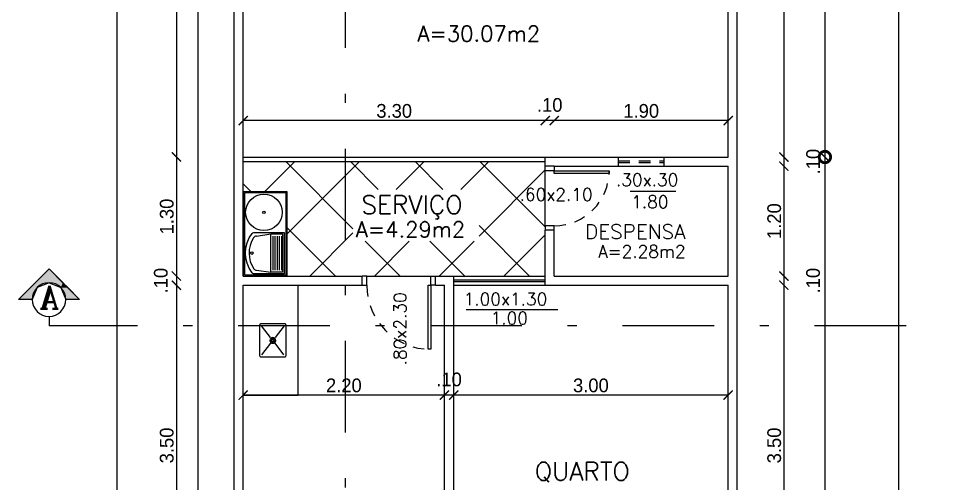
# Model space of a CAD drawing. Extents: x 1223 to 2114, y 507 to 973.
# Drawn here: x 1235.55 to 1245.61, y 550.99 to 556.07 of the extents above; entities that cross this region are included whole.
import ezdxf

# ---------------------------------------------------------------- set-up
doc = ezdxf.new("R2010")
doc.units = 0
doc.header["$MEASUREMENT"] = 0
doc.linetypes.add('DASHDOTX2', pattern=[2, 1, -0.5, 0, -0.5])
doc.linetypes.add('HIDDEN2', pattern=[0.1875, 0.125, -0.0625])
doc.layers.get('0').update_dxf_attribs({"linetype": 'CONTINUOUS'})
doc.layers.get('DEFPOINTS').update_dxf_attribs({"linetype": 'CONTINUOUS'})
for name, color, linetype in [('ARQ-COTAS', 4, 'CONTINUOUS'), ('BANHO_COZINHA', 7, 'CONTINUOUS'), ('DIVERSOS', 2, 'CONTINUOUS'), ('JANELAS', 8, 'CONTINUOUS'), ('JANELAS_EX', 4, 'CONTINUOUS'), ('JANELAS_INTERNO', 2, 'CONTINUOUS'), ('PAREDE', 2, 'CONTINUOUS'), ('PORTAS', 4, 'CONTINUOUS'), ('PROJECAO', 7, 'HIDDEN2'), ('REBAIXO', 8, 'CONTINUOUS')]:
    doc.layers.add(name, color=color, linetype=linetype)
doc.styles.add('PADRAO_TXT', font='romans.shx')
doc.styles.add('PADRAO_TXT2', font='romant', dxfattribs={"height": 0.6})
doc.dimstyles.new('1-100', dxfattribs={"dimtxt": 0.15, "dimasz": 0.1, "dimexe": 0.05, "dimexo": 0.1, "dimgap": 0.03, "dimtad": 1, "dimzin": 5, "dimdsep": 46, "dimtxsty": 'Standard', "dimblk": 'ARCHTICK', "dimcen": 0, "dimse1": 1, "dimse2": 1, "dimclrd": 256, "dimclre": 256, "dimclrt": 3, "dimadec": 0, "dimazin": 0, "dimtfac": 1, "dimtofl": 0, "dimtmove": 2, "dimatfit": 3, "dimldrblk": 'ARCHTICK', "dimfxl": 0, "dimtolj": 1, "dimarcsym": 0})

# ---------------------------------------------------------------- blocks, each defined once
blk = doc.blocks.new('_ArchTick')
at = {"color": 0, "linetype": 'ByBlock', "const_width": 0.15}
blk.add_lwpolyline([(-0.5, -0.5), (0.5, 0.5)], dxfattribs=at)
blk = doc.blocks.new('*D629')
at = {"layer": 'ARQ-COTAS', "lineweight": -2, "transparency": 16777216}
blk.add_line((1243.302, 554.956), (1241.402, 554.956), dxfattribs=at)
at = {"layer": 'DEFPOINTS', "color": 0, "transparency": 16777216}
for p in [(1241.402, 554.956), (1243.302, 554.558), (1241.402, 554.458)]:
    blk.add_point(p, dxfattribs=at)
at = {"layer": 'ARQ-COTAS', "lineweight": -2, "transparency": 16777216, "xscale": 0.1, "yscale": 0.1, "zscale": 0.1, "rotation": 180}
blk.add_blockref('_ArchTick', (1241.402, 554.956), dxfattribs=at)
at = {"layer": 'ARQ-COTAS', "lineweight": -2, "transparency": 16777216, "xscale": 0.1, "yscale": 0.1, "zscale": 0.1}
blk.add_blockref('_ArchTick', (1243.302, 554.956), dxfattribs=at)
at = {"layer": 'ARQ-COTAS', "color": 3, "transparency": 16777216, "insert": (1242.352, 555.061), "char_height": 0.15, "attachment_point": 5}
blk.add_mtext('\\A1;1.90', dxfattribs=at)
blk = doc.blocks.new('*D630')
at = {"layer": 'ARQ-COTAS', "lineweight": -2, "transparency": 16777216}
blk.add_line((1237.272, 554.558), (1237.272, 553.258), dxfattribs=at)
at = {"layer": 'DEFPOINTS', "color": 0, "transparency": 16777216}
for p in [(1242.952, 554.558), (1237.272, 553.258), (1242.952, 553.258)]:
    blk.add_point(p, dxfattribs=at)
at = {"layer": 'ARQ-COTAS', "lineweight": -2, "transparency": 16777216, "xscale": 0.1, "yscale": 0.1, "zscale": 0.1}
for p, rotation in [((1237.272, 554.558), 90), ((1237.272, 553.258), 270)]:
    blk.add_blockref('_ArchTick', p, dxfattribs=dict(at, rotation=rotation))
at = {"layer": 'ARQ-COTAS', "color": 3, "transparency": 16777216, "insert": (1237.167, 553.908), "char_height": 0.15, "attachment_point": 5, "rotation": 90}
blk.add_mtext('\\A1;1.30', dxfattribs=at)
blk = doc.blocks.new('*D631')
at = {"layer": 'ARQ-COTAS', "lineweight": -2, "transparency": 16777216}
blk.add_line((1237.272, 553.258), (1237.272, 553.158), dxfattribs=at)
at = {"layer": 'DEFPOINTS', "color": 0, "transparency": 16777216}
for p in [(1242.952, 553.258), (1237.272, 553.158), (1242.952, 553.158)]:
    blk.add_point(p, dxfattribs=at)
at = {"layer": 'ARQ-COTAS', "lineweight": -2, "transparency": 16777216, "xscale": 0.1, "yscale": 0.1, "zscale": 0.1}
for p, rotation in [((1237.272, 553.258), 90), ((1237.272, 553.158), 270)]:
    blk.add_blockref('_ArchTick', p, dxfattribs=dict(at, rotation=rotation))
at = {"layer": 'ARQ-COTAS', "color": 3, "transparency": 16777216, "insert": (1237.102, 553.208), "char_height": 0.15, "attachment_point": 5, "rotation": 90}
blk.add_mtext('\\A1;.10', dxfattribs=at)
blk = doc.blocks.new('*D632')
at = {"layer": 'ARQ-COTAS', "lineweight": -2, "transparency": 16777216}
blk.add_line((1243.302, 551.958), (1240.302, 551.958), dxfattribs=at)
at = {"layer": 'DEFPOINTS', "color": 0, "transparency": 16777216}
for p in [(1240.302, 551.958), (1240.302, 551.828), (1243.302, 551.828)]:
    blk.add_point(p, dxfattribs=at)
at = {"layer": 'ARQ-COTAS', "lineweight": -2, "transparency": 16777216, "xscale": 0.1, "yscale": 0.1, "zscale": 0.1, "rotation": 180}
blk.add_blockref('_ArchTick', (1240.302, 551.958), dxfattribs=at)
at = {"layer": 'ARQ-COTAS', "lineweight": -2, "transparency": 16777216, "xscale": 0.1, "yscale": 0.1, "zscale": 0.1}
blk.add_blockref('_ArchTick', (1243.302, 551.958), dxfattribs=at)
at = {"layer": 'ARQ-COTAS', "color": 3, "transparency": 16777216, "insert": (1241.802, 552.063), "char_height": 0.15, "attachment_point": 5}
blk.add_mtext('\\A1;3.00', dxfattribs=at)
blk = doc.blocks.new('*D644')
at = {"layer": 'ARQ-COTAS', "lineweight": -2, "transparency": 16777216}
blk.add_line((1237.272, 553.158), (1237.272, 549.658), dxfattribs=at)
at = {"layer": 'DEFPOINTS', "color": 0, "transparency": 16777216}
for p in [(1242.952, 553.158), (1237.272, 549.658), (1242.952, 549.658)]:
    blk.add_point(p, dxfattribs=at)
at = {"layer": 'ARQ-COTAS', "lineweight": -2, "transparency": 16777216, "xscale": 0.1, "yscale": 0.1, "zscale": 0.1}
for p, rotation in [((1237.272, 553.158), 90), ((1237.272, 549.658), 270)]:
    blk.add_blockref('_ArchTick', p, dxfattribs=dict(at, rotation=rotation))
at = {"layer": 'ARQ-COTAS', "color": 3, "transparency": 16777216, "insert": (1237.167, 551.408), "char_height": 0.15, "attachment_point": 5, "rotation": 90}
blk.add_mtext('\\A1;3.50', dxfattribs=at)
blk = doc.blocks.new('_DOTSMALL')
at = {"color": 0, "linetype": 'ByBlock', "const_width": 0.5}
blk.add_lwpolyline([(-0.0625, 0, 1), (0.0625, 0, 1)], format="xyb", close=True, dxfattribs=at)
blk = doc.blocks.new('*D652')
at = {"layer": 'ARQ-COTAS', "lineweight": -2, "transparency": 16777216}
blk.add_line((1243.911, 553.158), (1243.911, 549.658), dxfattribs=at)
at = {"layer": 'DEFPOINTS', "color": 0, "transparency": 16777216}
for p in [(1243.46, 553.158), (1243.287, 549.658), (1243.911, 549.658)]:
    blk.add_point(p, dxfattribs=at)
at = {"layer": 'ARQ-COTAS', "lineweight": -2, "transparency": 16777216, "xscale": 0.1, "yscale": 0.1, "zscale": 0.1}
for p, rotation in [((1243.911, 553.158), 90), ((1243.911, 549.658), 270)]:
    blk.add_blockref('_ArchTick', p, dxfattribs=dict(at, rotation=rotation))
at = {"layer": 'ARQ-COTAS', "color": 3, "transparency": 16777216, "insert": (1243.806, 551.408), "char_height": 0.15, "attachment_point": 5, "rotation": 90}
blk.add_mtext('\\A1;3.50', dxfattribs=at)
blk = doc.blocks.new('*D656')
at = {"layer": 'ARQ-COTAS', "lineweight": -2, "transparency": 16777216}
blk.add_line((1243.911, 554.558), (1243.911, 554.458), dxfattribs=at)
at = {"layer": 'DEFPOINTS', "color": 0, "transparency": 16777216}
for p in [(1243.11, 554.558), (1243.11, 554.458), (1243.911, 554.458)]:
    blk.add_point(p, dxfattribs=at)
at = {"layer": 'ARQ-COTAS', "lineweight": -2, "transparency": 16777216, "xscale": 0.1, "yscale": 0.1, "zscale": 0.1}
for p, rotation in [((1243.911, 554.558), 90), ((1243.911, 554.458), 270)]:
    blk.add_blockref('_ArchTick', p, dxfattribs=dict(at, rotation=rotation))
at = {"layer": 'ARQ-COTAS', "color": 3, "transparency": 16777216, "insert": (1244.231, 554.508), "char_height": 0.15, "attachment_point": 5, "rotation": 90}
blk.add_mtext('\\A1;.10', dxfattribs=at)
blk = doc.blocks.new('*D657')
at = {"layer": 'ARQ-COTAS', "lineweight": -2, "transparency": 16777216}
blk.add_line((1243.911, 554.458), (1243.911, 553.258), dxfattribs=at)
at = {"layer": 'DEFPOINTS', "color": 0, "transparency": 16777216}
for p in [(1243.11, 554.458), (1243.46, 553.258), (1243.911, 553.258)]:
    blk.add_point(p, dxfattribs=at)
at = {"layer": 'ARQ-COTAS', "lineweight": -2, "transparency": 16777216, "xscale": 0.1, "yscale": 0.1, "zscale": 0.1}
for p, rotation in [((1243.911, 554.458), 90), ((1243.911, 553.258), 270)]:
    blk.add_blockref('_ArchTick', p, dxfattribs=dict(at, rotation=rotation))
at = {"layer": 'ARQ-COTAS', "color": 3, "transparency": 16777216, "insert": (1243.806, 553.858), "char_height": 0.15, "attachment_point": 5, "rotation": 90}
blk.add_mtext('\\A1;1.20', dxfattribs=at)
blk = doc.blocks.new('*D658')
at = {"layer": 'ARQ-COTAS', "lineweight": -2, "transparency": 16777216}
blk.add_line((1243.911, 553.258), (1243.911, 553.158), dxfattribs=at)
at = {"layer": 'DEFPOINTS', "color": 0, "transparency": 16777216}
for p in [(1243.46, 553.258), (1243.46, 553.158), (1243.911, 553.158)]:
    blk.add_point(p, dxfattribs=at)
at = {"layer": 'ARQ-COTAS', "lineweight": -2, "transparency": 16777216, "xscale": 0.1, "yscale": 0.1, "zscale": 0.1}
for p, rotation in [((1243.911, 553.258), 90), ((1243.911, 553.158), 270)]:
    blk.add_blockref('_ArchTick', p, dxfattribs=dict(at, rotation=rotation))
at = {"layer": 'ARQ-COTAS', "color": 3, "transparency": 16777216, "insert": (1244.231, 553.208), "char_height": 0.15, "attachment_point": 5, "rotation": 90}
blk.add_mtext('\\A1;.10', dxfattribs=at)
blk = doc.blocks.new('*D659')
at = {"layer": 'ARQ-COTAS', "lineweight": -2, "transparency": 16777216}
blk.add_line((1241.402, 554.956), (1241.302, 554.956), dxfattribs=at)
at = {"layer": 'DEFPOINTS', "color": 0, "transparency": 16777216}
for p in [(1241.302, 554.956), (1241.302, 554.558), (1241.402, 554.458)]:
    blk.add_point(p, dxfattribs=at)
at = {"layer": 'ARQ-COTAS', "lineweight": -2, "transparency": 16777216, "xscale": 0.1, "yscale": 0.1, "zscale": 0.1, "rotation": 180}
blk.add_blockref('_ArchTick', (1241.302, 554.956), dxfattribs=at)
at = {"layer": 'ARQ-COTAS', "lineweight": -2, "transparency": 16777216, "xscale": 0.1, "yscale": 0.1, "zscale": 0.1}
blk.add_blockref('_ArchTick', (1241.402, 554.956), dxfattribs=at)
at = {"layer": 'ARQ-COTAS', "color": 3, "transparency": 16777216, "insert": (1241.352, 555.126), "char_height": 0.15, "attachment_point": 5}
blk.add_mtext('\\A1;.10', dxfattribs=at)
blk = doc.blocks.new('*D660')
at = {"layer": 'ARQ-COTAS', "lineweight": -2, "transparency": 16777216}
blk.add_line((1241.302, 554.956), (1238.002, 554.956), dxfattribs=at)
at = {"layer": 'DEFPOINTS', "color": 0, "transparency": 16777216}
for p in [(1238.002, 554.956), (1238.002, 554.915), (1241.302, 554.558)]:
    blk.add_point(p, dxfattribs=at)
at = {"layer": 'ARQ-COTAS', "lineweight": -2, "transparency": 16777216, "xscale": 0.1, "yscale": 0.1, "zscale": 0.1, "rotation": 180}
blk.add_blockref('_ArchTick', (1238.002, 554.956), dxfattribs=at)
at = {"layer": 'ARQ-COTAS', "lineweight": -2, "transparency": 16777216, "xscale": 0.1, "yscale": 0.1, "zscale": 0.1}
blk.add_blockref('_ArchTick', (1241.302, 554.956), dxfattribs=at)
at = {"layer": 'ARQ-COTAS', "color": 3, "transparency": 16777216, "insert": (1239.652, 555.061), "char_height": 0.15, "attachment_point": 5}
blk.add_mtext('\\A1;3.30', dxfattribs=at)
blk = doc.blocks.new('*D675')
at = {"layer": 'ARQ-COTAS', "lineweight": -2, "transparency": 16777216}
blk.add_line((1240.202, 551.958), (1238.002, 551.958), dxfattribs=at)
at = {"layer": 'DEFPOINTS', "color": 0, "transparency": 16777216}
for p in [(1238.002, 551.958), (1238.002, 551.651), (1240.202, 551.651)]:
    blk.add_point(p, dxfattribs=at)
at = {"layer": 'ARQ-COTAS', "lineweight": -2, "transparency": 16777216, "xscale": 0.1, "yscale": 0.1, "zscale": 0.1, "rotation": 180}
blk.add_blockref('_ArchTick', (1238.002, 551.958), dxfattribs=at)
at = {"layer": 'ARQ-COTAS', "lineweight": -2, "transparency": 16777216, "xscale": 0.1, "yscale": 0.1, "zscale": 0.1}
blk.add_blockref('_ArchTick', (1240.202, 551.958), dxfattribs=at)
at = {"layer": 'ARQ-COTAS', "color": 3, "transparency": 16777216, "insert": (1239.102, 552.063), "char_height": 0.15, "attachment_point": 5}
blk.add_mtext('\\A1;2.20', dxfattribs=at)
blk = doc.blocks.new('*X232')
at = {"color": 0}
for p, q in [((1584.189, 554.178), (1584.519, 554.508)), ((1585.155, 553.775), (1584.421, 554.508)), ((1584.437, 553.719), (1585.226, 554.508)), ((1585.433, 554.204), (1585.128, 554.508)), ((1585.629, 554.204), (1585.933, 554.508)), ((1586.14, 554.204), (1585.835, 554.508)), ((1586.336, 554.204), (1586.641, 554.508)), ((1586.535, 553.695), (1587.257, 554.417)), ((1587.257, 553.794), (1586.542, 554.508)), ((1587.257, 554.501), (1587.25, 554.508)), ((1584.044, 554.178), (1583.957, 554.265)), ((1587.085, 553.258), (1586.535, 553.809)), ((1584.964, 553.258), (1584.437, 553.785)), ((1584.683, 553.258), (1585.155, 553.729)), ((1586.805, 553.258), (1587.257, 553.71)), ((1585.671, 553.258), (1585.29, 553.64)), ((1585.391, 553.258), (1585.772, 553.64)), ((1586.378, 553.258), (1585.997, 553.64)), ((1586.098, 553.258), (1586.479, 553.64))]:
    blk.add_line(p, q, dxfattribs=at)
blk = doc.blocks.new('*D676')
at = {"layer": 'ARQ-COTAS', "lineweight": -2, "transparency": 16777216}
blk.add_line((1240.302, 551.958), (1240.202, 551.958), dxfattribs=at)
at = {"layer": 'DEFPOINTS', "color": 0, "transparency": 16777216}
for p in [(1240.202, 551.958), (1240.302, 551.828), (1240.202, 551.651)]:
    blk.add_point(p, dxfattribs=at)
at = {"layer": 'ARQ-COTAS', "lineweight": -2, "transparency": 16777216, "xscale": 0.1, "yscale": 0.1, "zscale": 0.1, "rotation": 180}
blk.add_blockref('_ArchTick', (1240.202, 551.958), dxfattribs=at)
at = {"layer": 'ARQ-COTAS', "lineweight": -2, "transparency": 16777216, "xscale": 0.1, "yscale": 0.1, "zscale": 0.1}
blk.add_blockref('_ArchTick', (1240.302, 551.958), dxfattribs=at)
at = {"layer": 'ARQ-COTAS', "color": 3, "transparency": 16777216, "insert": (1240.252, 552.128), "char_height": 0.15, "attachment_point": 5}
blk.add_mtext('\\A1;.10', dxfattribs=at)
blk = doc.blocks.new('CUBA1')
at = {"layer": 'BANHO_COZINHA'}
for p, q in [((-0.039, 0.03), (-0.199, 0.154)), ((0.039, 0.03), (0.199, 0.154)), ((-0.199, -0.154), (-0.039, -0.03)), ((0.196, -0.151), (0.039, -0.03))]:
    blk.add_line(p, q, dxfattribs=at)
blk.add_lwpolyline([(-0.049, -0.181), (-0.208, -0.181, -0.414214), (-0.226, -0.163), (-0.226, 0.163, -0.414214), (-0.208, 0.181), (0.208, 0.181, -0.414214), (0.226, 0.163), (0.226, -0.163, -0.414214), (0.208, -0.181), (-0.049, -0.181)], format="xyb", dxfattribs=at)
for radius in [0.0391, 0.024, 0.0147]:
    blk.add_circle((0, 0), radius, dxfattribs=at)
blk = doc.blocks.new('TANQUE2')
at = {"layer": 'BANHO_COZINHA'}
for p, q in [((-0.494, -0.182), (-0.524, -0.377)), ((-0.029, -0.182), (0.001, -0.377)), ((-0.524, -0.377), (0.001, -0.377)), ((-0.493, -0.407), (-0.029, -0.407)), ((-0.493, -0.437), (-0.029, -0.437)), ((-0.493, -0.467), (-0.029, -0.467)), ((-0.493, -0.497), (-0.029, -0.497)), ((-0.493, -0.527), (-0.029, -0.527))]:
    blk.add_line(p, q, dxfattribs=at)
for points in [[(-0.575, -0.6), (0.575, -0.6), (0.575, 0), (-0.575, 0)], [(0.56, -0.015), (-0.56, -0.015), (-0.56, -0.585), (0.56, -0.585)]]:
    blk.add_lwpolyline(points, close=True, dxfattribs=at)
blk.add_lwpolyline([(-0.544, -0.141, -0.153737), (-0.529, -0.12, -0.338906), (0.007, -0.12, -0.256007), (0.021, -0.145), (0.021, -0.557), (-0.544, -0.557)], format="xyb", close=True, dxfattribs=at)
blk.add_lwpolyline([(0.001, -0.377), (0.001, -0.537), (-0.524, -0.537), (-0.524, -0.377, -0.125189)], format="xyb", dxfattribs=at)
for centre, radius in [((-0.261, -0.118), 0.0177), ((0.295, -0.283), 0.25), ((0.295, -0.283), 0.0177)]:
    blk.add_circle(centre, radius, dxfattribs=at)
for centre, radius, start, end in [((-0.261, -0.47), 0.391, 57.7458, 123.7499), ((-0.444, -0.182), 0.05, 132.7383, 180), ((-0.079, -0.182), 0.05, 0, 57.7458)]:
    blk.add_arc(centre, radius, start, end, dxfattribs=at)
blk = doc.blocks.new('*U11')
at = {"layer": 'DIVERSOS', "linetype": 'Continuous'}
for p, q in [((0, 0.334), (-0.15, 0.184)), ((0.15, 0.184), (0, 0.334)), ((-0.204, 0.13), (-0.334, 0)), ((-0.15, 0.184), (-0.204, 0.13)), ((-0.13, 0.13), (-0.184, 0)), ((0, 0.184), (-0.13, 0.13)), ((0, 0.184), (0.13, 0.13)), ((0.13, 0.13), (0.184, 0)), ((0.15, 0.184), (0.204, 0.13)), ((0.204, 0.13), (0.334, 0))]:
    blk.add_line(p, q, dxfattribs=at)
for points in [[(0, 0.334), (-0.15, 0.184), (0.15, 0.184)], [(-0.204, 0.13), (-0.334, 0), (-0.184, 0)], [(-0.15, 0.184), (-0.204, 0.13), (-0.13, 0.13)], [(0, 0.184), (0.13, 0.13), (0.204, 0.13)], [(0.13, 0.13), (0.184, 0), (0.334, 0)]]:
    blk.add_solid(points, dxfattribs=at)
at = {"layer": 'DIVERSOS', "linetype": 'Continuous', "extrusion": (0, 0, -1)}
for points in [[(0.204, 0.13), (0.13, 0.13), (0.184, 0)], [(0.15, 0.184), (0, 0.184), (0.13, 0.13)], [(0, 0.184), (-0.15, 0.184), (-0.204, 0.13)], [(-0.13, 0.13), (-0.204, 0.13), (-0.334, 0)]]:
    blk.add_solid(points, dxfattribs=at)
blk = doc.blocks.new('CORTE_A')
at = {"layer": 'DIVERSOS'}
for p, q in [((-0.334, 0), (0, 0.334)), ((0, 0.334), (0.334, 0)), ((-0.334, 0), (-0.184, 0)), ((0.184, 0), (0.334, 0))]:
    blk.add_line(p, q, dxfattribs=at)
blk.add_circle((0, 0), 0.184, dxfattribs=at)
at = {"layer": 'DIVERSOS', "linetype": 'Continuous'}
blk.add_blockref('*U11', (0, 0), dxfattribs=at)
at = {"layer": 'DIVERSOS', "style": 'PADRAO_TXT2'}
blk.add_text('A', height=0.25, dxfattribs=at).set_placement((-0.112, -0.102))
blk = doc.blocks.new('*D685')
at = {"layer": 'ARQ-COTAS', "lineweight": -2, "transparency": 16777216}
blk.add_line((1244.357, 554.558), (1244.357, 537.258), dxfattribs=at)
at = {"layer": 'DEFPOINTS', "color": 0, "transparency": 16777216}
for p in [(1243.302, 554.558), (1243.402, 537.258), (1244.357, 537.258)]:
    blk.add_point(p, dxfattribs=at)
at = {"layer": 'ARQ-COTAS', "lineweight": -2, "transparency": 16777216, "xscale": 0.1, "yscale": 0.1, "zscale": 0.1}
for p, rotation in [((1244.357, 554.558), 90), ((1244.357, 537.258), 270)]:
    blk.add_blockref('_ArchTick', p, dxfattribs=dict(at, rotation=rotation))
at = {"layer": 'ARQ-COTAS', "color": 3, "transparency": 16777216, "insert": (1244.252, 545.908), "char_height": 0.15, "attachment_point": 5, "rotation": 90}
blk.add_mtext('\\A1;17.30', dxfattribs=at)
blk = doc.blocks.new('*D686')
at = {"layer": 'ARQ-COTAS', "lineweight": -2, "transparency": 16777216}
blk.add_line((1243.911, 559.688), (1243.911, 554.558), dxfattribs=at)
at = {"layer": 'DEFPOINTS', "color": 0, "transparency": 16777216}
for p in [(1243.46, 559.688), (1243.46, 554.558), (1243.911, 554.558)]:
    blk.add_point(p, dxfattribs=at)
at = {"layer": 'ARQ-COTAS', "lineweight": -2, "transparency": 16777216, "xscale": 0.1, "yscale": 0.1, "zscale": 0.1}
for p, rotation in [((1243.911, 559.688), 90), ((1243.911, 554.558), 270)]:
    blk.add_blockref('_ArchTick', p, dxfattribs=dict(at, rotation=rotation))
at = {"layer": 'ARQ-COTAS', "color": 3, "transparency": 16777216, "insert": (1243.806, 557.123), "char_height": 0.15, "attachment_point": 5, "rotation": 90}
blk.add_mtext('\\A1;5.13', dxfattribs=at)
blk = doc.blocks.new('*D687')
at = {"layer": 'ARQ-COTAS', "lineweight": -2, "transparency": 16777216}
blk.add_line((1244.359, 559.788), (1244.359, 554.558), dxfattribs=at)
at = {"layer": 'DEFPOINTS', "color": 0, "transparency": 16777216}
for p in [(1243.911, 559.788), (1243.909, 554.558), (1244.359, 554.558)]:
    blk.add_point(p, dxfattribs=at)
at = {"layer": 'ARQ-COTAS', "lineweight": -2, "transparency": 16777216, "xscale": 0.1, "yscale": 0.1, "zscale": 0.1}
for p, rotation in [((1244.359, 559.788), 90), ((1244.359, 554.558), 270)]:
    blk.add_blockref('_ArchTick', p, dxfattribs=dict(at, rotation=rotation))
at = {"layer": 'ARQ-COTAS', "color": 3, "transparency": 16777216, "insert": (1244.254, 557.173), "char_height": 0.15, "attachment_point": 5, "rotation": 90}
blk.add_mtext('\\A1;5.23', dxfattribs=at)
blk = doc.blocks.new('*D691')
at = {"layer": 'ARQ-COTAS', "lineweight": -2, "transparency": 16777216}
blk.add_line((1237.272, 560.218), (1237.272, 554.558), dxfattribs=at)
at = {"layer": 'DEFPOINTS', "color": 0, "transparency": 16777216}
for p in [(1238.002, 560.218), (1237.272, 554.558), (1238.002, 554.558)]:
    blk.add_point(p, dxfattribs=at)
at = {"layer": 'ARQ-COTAS', "lineweight": -2, "transparency": 16777216, "xscale": 0.1, "yscale": 0.1, "zscale": 0.1}
for p, rotation in [((1237.272, 560.218), 90), ((1237.272, 554.558), 270)]:
    blk.add_blockref('_ArchTick', p, dxfattribs=dict(at, rotation=rotation))
at = {"layer": 'ARQ-COTAS', "color": 3, "transparency": 16777216, "insert": (1237.167, 557.388), "char_height": 0.15, "attachment_point": 5, "rotation": 90}
blk.add_mtext('\\A1;5.66', dxfattribs=at)
blk = doc.blocks.new('*D692')
at = {"layer": 'ARQ-COTAS', "lineweight": -2, "transparency": 16777216}
blk.add_line((1245.169, 531.158), (1245.169, 559.808), dxfattribs=at)
at = {"layer": 'DEFPOINTS', "color": 0, "transparency": 16777216}
for p in [(1243.402, 559.808), (1245.169, 559.808), (1243.402, 531.158)]:
    blk.add_point(p, dxfattribs=at)
at = {"layer": 'ARQ-COTAS', "lineweight": -2, "transparency": 16777216, "xscale": 0.1, "yscale": 0.1, "zscale": 0.1}
for p, rotation in [((1245.169, 559.808), 90), ((1245.169, 531.158), 270)]:
    blk.add_blockref('_ArchTick', p, dxfattribs=dict(at, rotation=rotation))
at = {"layer": 'ARQ-COTAS', "color": 3, "transparency": 16777216, "insert": (1245.064, 545.483), "char_height": 0.15, "attachment_point": 5, "rotation": 90}
blk.add_mtext('\\A1;28.65', dxfattribs=at)
blk = doc.blocks.new('*D693')
at = {"layer": 'ARQ-COTAS', "lineweight": -2, "transparency": 16777216}
blk.add_line((1236.62, 560.328), (1236.62, 531.158), dxfattribs=at)
at = {"layer": 'DEFPOINTS', "color": 0, "transparency": 16777216}
for p in [(1237.902, 560.328), (1236.62, 531.158), (1237.902, 531.158)]:
    blk.add_point(p, dxfattribs=at)
at = {"layer": 'ARQ-COTAS', "lineweight": -2, "transparency": 16777216, "xscale": 0.1, "yscale": 0.1, "zscale": 0.1}
for p, rotation in [((1236.62, 560.328), 90), ((1236.62, 531.158), 270)]:
    blk.add_blockref('_ArchTick', p, dxfattribs=dict(at, rotation=rotation))
at = {"layer": 'ARQ-COTAS', "color": 3, "transparency": 16777216, "insert": (1236.515, 545.743), "char_height": 0.15, "attachment_point": 5, "rotation": 90}
blk.add_mtext('\\A1;29.17', dxfattribs=at)

msp = doc.modelspace()

# ---------------------------------------------------------------- linework, layer by layer
at = {"layer": 'JANELAS'}
for p, q in [((1238.00229, 554.55811), (1241.30229, 554.55811)), ((1242.10229, 554.55811), (1242.60229, 554.55811)), ((1238.00229, 554.50811), (1241.30229, 554.50811)), ((1242.10229, 554.45811), (1242.60229, 554.45811)), ((1242.2312, 554.18406), (1242.7312, 554.18406)), ((1240.30229, 553.21811), (1241.30229, 553.21811)), ((1238.60229, 551.95811), (1238.60229, 553.15811)), ((1240.30229, 553.19811), (1241.30229, 553.19811)), ((1240.43948, 552.89441), (1241.43948, 552.89441)), ((1238.00229, 551.95811), (1238.60229, 551.95811))]:
    msp.add_line(p, q, dxfattribs=at)
at = {"layer": 'JANELAS_EX'}
for p, q in [((1240.30229, 553.25811), (1241.30229, 553.25811)), ((1240.30229, 553.15811), (1241.30229, 553.15811))]:
    msp.add_line(p, q, dxfattribs=at)
at = {"layer": 'JANELAS_INTERNO'}
msp.add_line((1237.51129, 531.15811), (1237.51129, 560.32811), dxfattribs=at)
at = {"layer": 'PAREDE'}
for p, q in [((1237.90229, 531.15811), (1237.90229, 560.32811)), ((1238.00229, 553.25811), (1238.00229, 560.21761)), ((1243.40229, 531.15811), (1243.40229, 559.80811)), ((1243.30229, 554.55811), (1243.30229, 559.71712)), ((1241.30229, 554.55811), (1242.10229, 554.55811)), ((1241.30229, 554.45811), (1241.30229, 554.55811)), ((1242.10229, 554.45811), (1242.10229, 554.55811)), ((1242.60229, 554.55811), (1243.30229, 554.55811)), ((1242.60229, 554.45811), (1242.60229, 554.55811)), ((1241.40229, 554.45811), (1241.30229, 554.45811)), ((1241.40229, 554.45811), (1242.10229, 554.45811)), ((1242.60229, 554.45811), (1243.30229, 554.45811)), ((1243.30229, 553.25811), (1243.30229, 554.45811)), ((1241.30229, 553.15811), (1241.30229, 553.75811)), ((1241.40229, 553.75811), (1241.30229, 553.75811)), ((1241.40229, 553.25811), (1241.40229, 553.75811)), ((1238.00229, 553.25811), (1239.30229, 553.25811)), ((1239.30229, 553.15811), (1239.30229, 553.25811)), ((1240.10229, 553.25811), (1240.30229, 553.25811)), ((1240.10229, 553.15811), (1240.10229, 553.25811)), ((1240.30229, 549.65811), (1240.30229, 553.25811)), ((1241.40229, 553.25811), (1243.30229, 553.25811)), ((1238.00229, 543.95811), (1238.00229, 553.15811)), ((1238.00229, 553.15811), (1239.30229, 553.15811)), ((1240.10229, 553.15811), (1240.20229, 553.15811)), ((1240.20229, 549.55811), (1240.20229, 553.15811)), ((1241.30229, 553.15811), (1243.30229, 553.15811)), ((1243.30229, 549.65811), (1243.30229, 553.15811))]:
    msp.add_line(p, q, dxfattribs=at)
at = {"layer": 'PORTAS'}
for points in [[(1241.40229, 554.45811), (1241.40229, 554.40811), (1241.30229, 554.40811), (1241.30229, 554.45811)], [(1241.40229, 553.75811), (1241.40229, 553.80811), (1241.30229, 553.80811), (1241.30229, 553.75811)], [(1239.30229, 553.15811), (1239.35229, 553.15811), (1239.35229, 553.25811), (1239.30229, 553.25811)], [(1240.10229, 553.15811), (1240.05229, 553.15811), (1240.05229, 553.25811), (1240.10229, 553.25811)]]:
    msp.add_lwpolyline(points, dxfattribs=at)
for points in [[(1241.40229, 554.40811), (1242.00229, 554.40811), (1242.00229, 554.37811), (1241.40229, 554.37811)], [(1240.05229, 553.15811), (1240.05229, 552.45811), (1240.02229, 552.45811), (1240.02229, 553.15811)]]:
    msp.add_lwpolyline(points, close=True, dxfattribs=at)
at = {"layer": 'PROJECAO', "linetype": 'DASHDOTX2'}
for p, q in [((1239.11467, 560.94905), (1239.11467, 527.03538)), ((1257.84744, 552.71567), (1235.8795, 552.71567))]:
    msp.add_line(p, q, dxfattribs=at)
at = {"layer": 'PROJECAO'}
for p, q in [((1242.10229, 554.51811), (1242.60229, 554.51811)), ((1242.10229, 554.49811), (1242.60229, 554.49811)), ((1235.8795, 552.81761), (1235.8795, 552.71567))]:
    msp.add_line(p, q, dxfattribs=at)
for centre, radius, start, end in [((1241.40229, 554.40811), 0.6, 270, 0), ((1240.05229, 553.15811), 0.7, 180, 270)]:
    msp.add_arc(centre, radius, start, end, dxfattribs=at)
at = {"layer": 'REBAIXO'}
for p, q in [((1241.30229, 553.80811), (1241.30229, 554.40811)), ((1239.35229, 553.25811), (1240.05229, 553.25811))]:
    msp.add_line(p, q, dxfattribs=at)

# ---------------------------------------------------------------- block references
at = {"color": 7, "xscale": -0.25, "yscale": 0.25, "zscale": 0.25, "rotation": 90}
msp.add_blockref('_DOTSMALL', (1244.35948, 554.55811), dxfattribs=at)
at = {"layer": 'JANELAS', "linetype": 'Continuous'}
msp.add_blockref('*X232', (-345.95453, 0), dxfattribs=at)
at = {"layer": 'PAREDE', "color": 7, "xscale": -0.25, "yscale": 0.25, "zscale": 0.25, "rotation": 270}
msp.add_blockref('_DOTSMALL', (1244.35948, 554.55811), dxfattribs=at)
at = {"layer": 'PAREDE', "yscale": 0.7999999999999546}
for name, p, xscale, zscale, rotation in [('TANQUE2', (1238.00229, 553.71811), 0.7999999999999546, 0.7999999999999546, 90.00000000000001), ('CUBA1', (1238.32586, 552.55517), -0.7999999999999546, 0.8, 90)]:
    msp.add_blockref(name, p, dxfattribs=dict(at, xscale=xscale, zscale=zscale, rotation=rotation))
at = {"layer": 'REBAIXO', "xscale": -1}
msp.add_blockref('CORTE_A', (1235.8795, 553.00182), dxfattribs=at)

# ---------------------------------------------------------------- texts
at = {"layer": 'JANELAS', "style": 'PADRAO_TXT'}
for s, p in [('.30x.30', (1242.07614, 554.24119)), ('.60x2.10', (1241.0225, 554.08095)), ('1.80', (1242.24196, 554.00015)), ('A=2.28m2', (1241.88113, 553.45885)), ('1.00x1.30', (1240.41063, 552.939)), ('1.00', (1240.70524, 552.73159))]:
    msp.add_text(s, height=0.136, dxfattribs=at).set_placement(p)
msp.add_text('.80x2.30', height=0.136, rotation=90, dxfattribs=at).set_placement((1239.78462, 552.28263))
at = {"layer": 'PAREDE', "style": 'PADRAO_TXT'}
for s, height, p in [('SERVIÇO', 0.2, (1239.29336, 553.93717)), ('DESPENSA', 0.16, (1241.73758, 553.66285)), ('QUARTO', 0.2, (1241.18948, 551.0258))]:
    msp.add_text(s, height=height, dxfattribs=at).set_placement(p)
at = {"layer": 'REBAIXO', "style": 'PADRAO_TXT'}
for s, p in [('A=30.07m2', (1239.906, 555.82048)), ('A=4.29m2', (1239.2344, 553.68217))]:
    msp.add_text(s, height=0.17, dxfattribs=at).set_placement(p)

# ---------------------------------------------------------------- dimensions: what is measured, and where the dimension line sits
at = {"layer": 'ARQ-COTAS'}
for p1, p2, distance, picture, middle in [((1237.90229, 560.32811), (1237.90229, 531.15811), -1.28276, '*D693', (1236.51453, 545.74311)), ((1243.40229, 531.15811), (1243.40229, 559.80811), -1.76664, '*D692', (1245.06393, 545.48311))]:
    dim = msp.add_aligned_dim(p1=p1, p2=p2, distance=distance, dimstyle='1-100', dxfattribs=at)
    dim.commit()
    dim.dimension.update_dxf_attribs({"geometry": picture, "text_midpoint": middle})
for base, p1, p2, angle, picture, middle in [((1237.27184, 554.55811), (1238.00229, 560.21761), (1238.00229, 554.55811), 90, '*D691', (1237.16684, 557.38786)), ((1244.35948, 554.55811), (1243.91108, 559.78812), (1243.90856, 554.55811), 90, '*D687', (1244.25448, 557.17311)), ((1243.91108, 554.55811), (1243.46016, 559.68761), (1243.46016, 554.55811), 90, '*D686', (1243.80608, 557.12286)), ((1241.30229, 554.95592), (1241.40229, 554.45811), (1241.30229, 554.55811), 180, '*D659', (1241.35229, 555.12592)), ((1238.00229, 554.95592), (1241.30229, 554.55811), (1238.00229, 554.91529), 180, '*D660', (1239.65229, 555.06092)), ((1241.40229, 554.95592), (1243.30229, 554.55811), (1241.40229, 554.45811), 180, '*D629', (1242.35229, 555.06092)), ((1237.27184, 553.25811), (1242.95229, 554.55811), (1242.95229, 553.25811), 90, '*D630', (1237.16684, 553.90811)), ((1243.91108, 554.45811), (1243.11016, 554.55811), (1243.11016, 554.45811), 90, '*D656', (1244.23108, 554.50811)), ((1244.35721, 537.25811), (1243.30229, 554.55811), (1243.40229, 537.25811), 90, '*D685', (1244.25221, 545.90811)), ((1243.91108, 553.25811), (1243.11016, 554.45811), (1243.46016, 553.25811), 90, '*D657', (1243.80608, 553.85811)), ((1237.27184, 553.15811), (1242.95229, 553.25811), (1242.95229, 553.15811), 90, '*D631', (1237.10184, 553.20811)), ((1243.91108, 553.15811), (1243.46016, 553.25811), (1243.46016, 553.15811), 90, '*D658', (1244.23108, 553.20811)), ((1237.27184, 549.65811), (1242.95229, 553.15811), (1242.95229, 549.65811), 90, '*D644', (1237.16684, 551.40811)), ((1243.91108, 549.65811), (1243.46016, 553.15811), (1243.28695, 549.65811), 90, '*D652', (1243.80608, 551.40811)), ((1240.20229, 551.95811), (1240.30229, 551.82752), (1240.20229, 551.65146), 180, '*D676', (1240.25229, 552.12811)), ((1238.00229, 551.95811), (1240.20229, 551.65146), (1238.00229, 551.65146), 180, '*D675', (1239.10229, 552.06311)), ((1240.30229, 551.95811), (1243.30229, 551.82752), (1240.30229, 551.82752), 180, '*D632', (1241.80229, 552.06311))]:
    dim = msp.add_linear_dim(base=base, p1=p1, p2=p2, angle=angle, dimstyle='1-100', dxfattribs=at)
    dim.commit()
    dim.dimension.update_dxf_attribs({"geometry": picture, "text_midpoint": middle})

doc.saveas('drawing.dxf')
